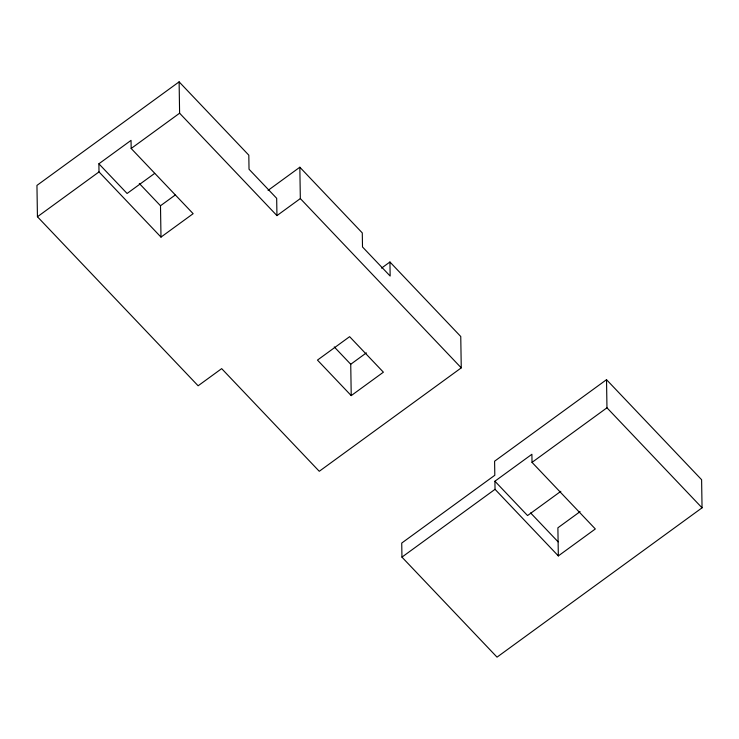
<?xml version="1.0" encoding="UTF-8"?>
<svg xmlns="http://www.w3.org/2000/svg" width="739" height="739" viewBox="0 0 739 739"><rect width="100%" height="100%" fill="white"/><g stroke="black" fill="none" stroke-linecap="round" stroke-linejoin="round"><path stroke-width="1.11" d="M268.072 190.366L299.84 167.226L300.33 198.579L276.949 215.612L276.672 198.311L249.025 169.231L248.812 155.172L179.115 81.853L36.95 185.397L37.44 216.749L198.117 385.786L221.672 368.632L319.266 471.288L461.256 367.865L460.757 336.513L389.933 262.003L381.546 268.109M98.887 163.799L131.043 140.373L131.172 148.484L193.147 213.682L160.991 237.108L99.008 171.91L98.887 163.799L127.099 193.479L154.663 173.397M37.44 216.749L99.008 171.91M131.172 148.484L179.605 113.206L179.115 81.853M160.991 237.108L160.492 205.756L175.198 195.05M351.228 395.614L317.465 360.096L349.621 336.67L383.393 372.188L351.228 395.614L350.739 364.262L366.359 352.882M606.525 379.68L494.594 461.21L494.816 475.269L401.73 543.063L401.951 557.123L497.033 657.147L702.05 507.822L701.607 479.713L606.525 379.68L606.968 407.799L702.05 507.822M494.908 481.209L531.904 454.273L532.025 462.374L595.329 528.967L558.333 555.913L495.038 489.32L494.908 481.209L527.554 515.563L560.846 491.315M401.951 557.123L495.038 489.32M532.025 462.374L606.968 407.799M580.087 511.637L557.89 527.803L558.333 555.913M299.84 167.226L362.286 232.914L362.507 246.974L390.155 276.053L389.933 262.003M300.33 198.579L461.256 367.865M179.605 113.206L276.949 215.612M530.602 512.921L558.111 541.853M334.25 346.914L350.739 364.262M139.292 183.448L160.492 205.756"/></g></svg>
